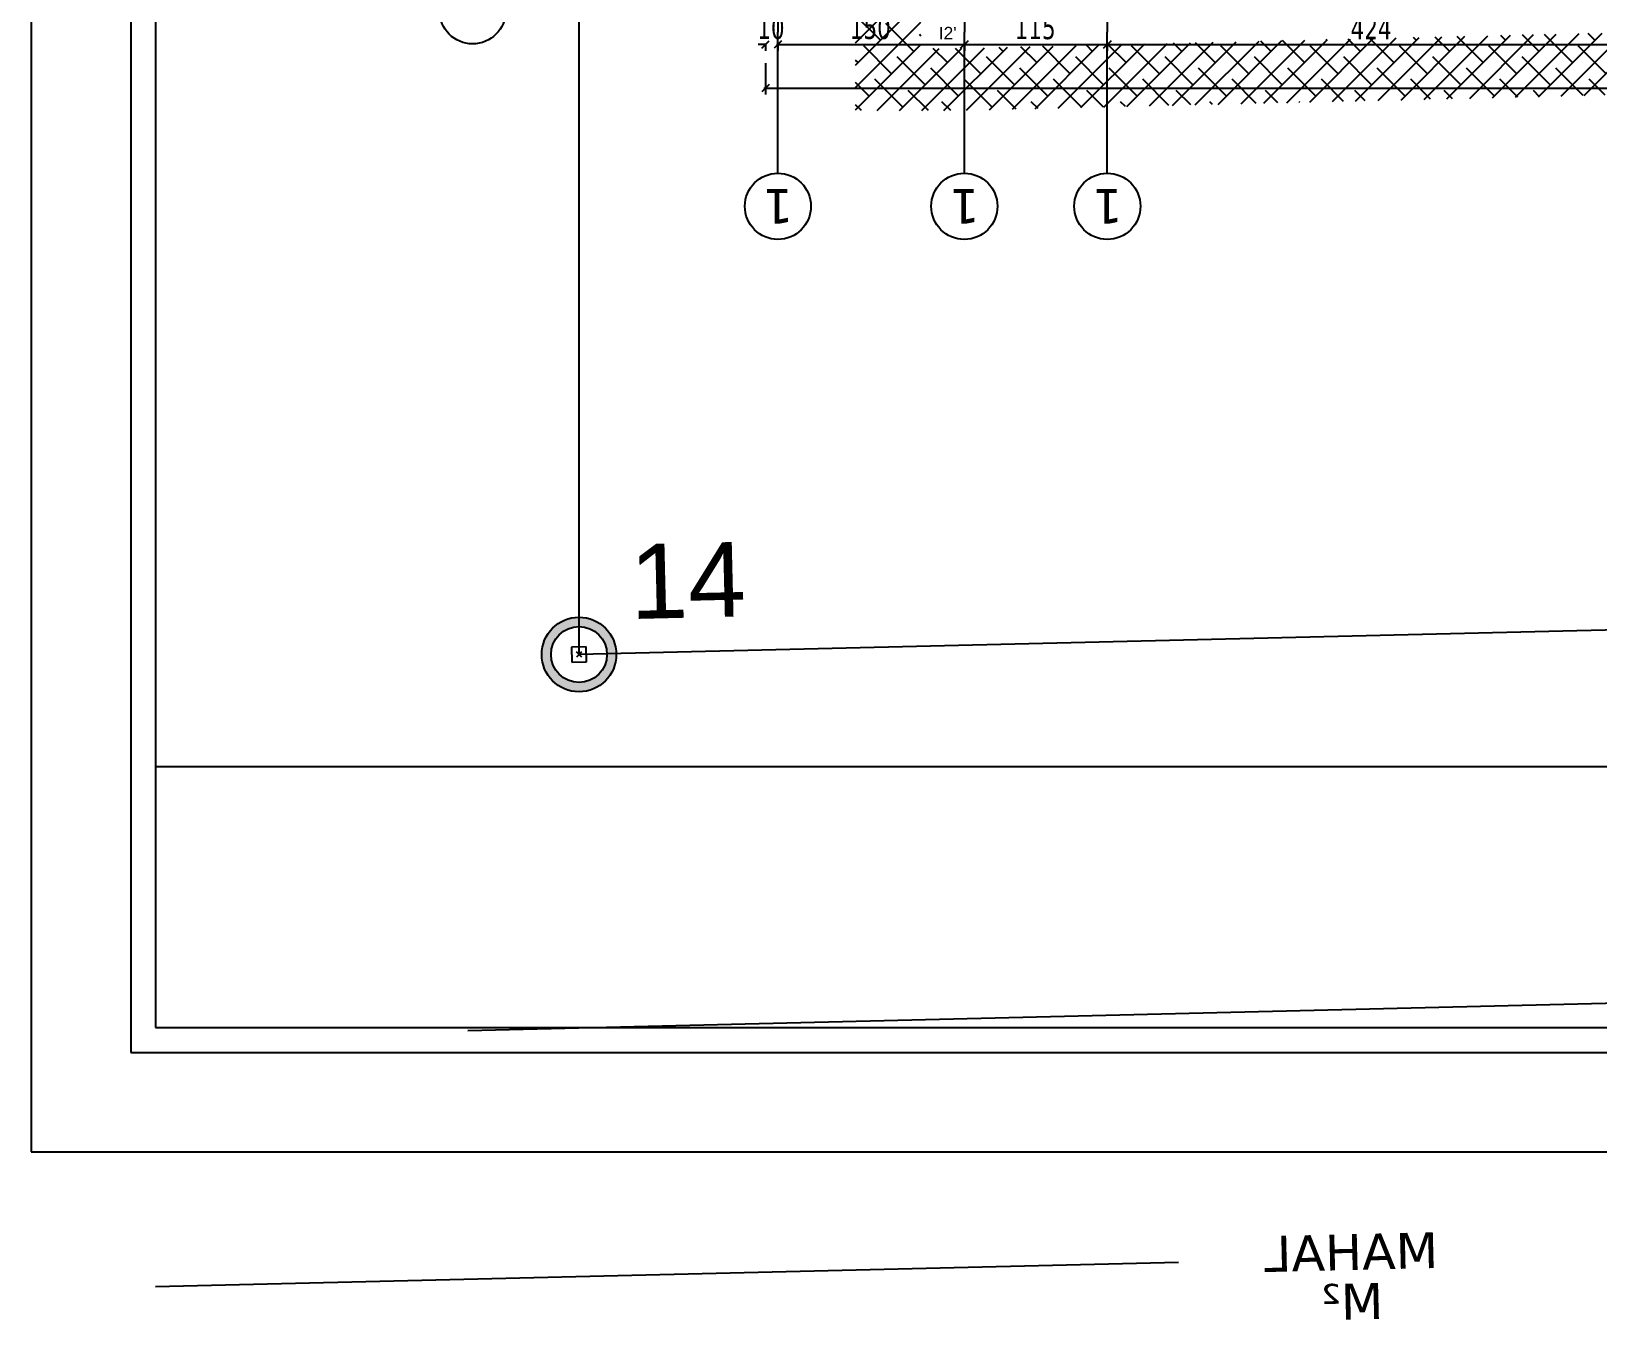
# Model space of a CAD drawing. Header units: millimetres. Extents: x 43168.9 to 43194.6, y -25545.1 to -25543.4.
# Drawn here: x 43168.9159 to 43169.1679, y -25544.997 to -25544.7898 of the extents above; entities that cross this region are included whole.
import ezdxf
from ezdxf.enums import TextEntityAlignment as Align

# ---------------------------------------------------------------- set-up
doc = ezdxf.new("R2010")
doc.units = ezdxf.units.MM
doc.header["$LTSCALE"] = 200
doc.linetypes.add('DASHDOT', pattern=[1, 0.5, -0.25, 0, -0.25])
doc.linetypes.add('DASHDOT2', pattern=[0.5, 0.25, -0.125, 0, -0.125])
for name, color, linetype in [('aks_sgh', 5, 'DASHDOT2'), ('arsasiniri_sgh', 10, 'Continuous'), ('gor-2_sgh', 161, 'Continuous'), ('olcuaks_sgh', 41, 'Continuous'), ('pafta_sgh', 11, 'Continuous'), ('sembol_sgh', 8, 'Continuous'), ('tarama-zemin_sgh', 197, 'Continuous'), ('yapi-yaklasma_sgh', 41, 'DASHDOT')]:
    doc.layers.add(name, color=color, linetype=linetype)
doc.styles.add('1-200', font='arial.ttf', dxfattribs={"height": 60})
doc.styles.add('dim', font='VERDANA.TTF', dxfattribs={"width": 0.7})
doc.styles.add('text1', font='VERDANA.TTF')

msp = doc.modelspace()

# ---------------------------------------------------------------- hatches: boundary and pattern name
h = msp.add_hatch(color=256)
edge = h.paths.add_edge_path()
edge.add_arc((43169.004, -25544.89), 0.006, 0, 360)
edge = h.paths.add_edge_path(flags=16)
edge.add_arc((43169.004, -25544.89), 0.0045, 0, 360)

# ---------------------------------------------------------------- linework, layer by layer
for p, q in [((43169.036, -25544.8126), (43169.036, -25544.78992)), ((43169.066, -25544.8126), (43169.066, -25544.78992)), ((43169.089, -25544.8126), (43169.089, -25544.78992))]:
    msp.add_line(p, q)
at = {"color": 0, "linetype": 'ByBlock', "lineweight": -2}
for p, q in [((43169.0334, -25544.79252), (43169.0346, -25544.79132)), ((43169.0366, -25544.79132), (43169.0354, -25544.79252)), ((43169.0366, -25544.79132), (43169.0354, -25544.79252)), ((43169.0654, -25544.79252), (43169.0666, -25544.79132)), ((43169.0666, -25544.79132), (43169.0654, -25544.79252)), ((43169.0884, -25544.79252), (43169.0896, -25544.79132)), ((43169.0896, -25544.79132), (43169.0884, -25544.79252)), ((43169.0346, -25544.79832), (43169.0334, -25544.79952)), ((43169.00517, -25544.88877), (43169.00277, -25544.88883)), ((43169.00277, -25544.88883), (43169.00283, -25544.89123)), ((43169.00523, -25544.89117), (43169.00517, -25544.88877)), ((43169.00283, -25544.89123), (43169.00523, -25544.89117)), ((43169.00443, -25544.89041), (43169.00357, -25544.88959)), ((43169.00441, -25544.88957), (43169.00359, -25544.89043))]:
    msp.add_line(p, q, dxfattribs=at)
at = {"linetype": 'Continuous'}
for centre in [(43168.98688, -25544.78649), (43169.036, -25544.81792), (43169.066, -25544.81792), (43169.089, -25544.81792)]:
    msp.add_circle(centre, 0.00532, dxfattribs=at)
at = {"color": 0, "linetype": 'Continuous', "lineweight": -2}
for radius in [0.006, 0.0045]:
    msp.add_circle((43169.004, -25544.89), radius, dxfattribs=at)
at = {"layer": 'aks_sgh'}
for p, q in [((43169.036, -25543.74092), (43169.036, -25544.78992)), ((43169.066, -25543.74092), (43169.066, -25544.78992)), ((43169.089, -25543.74092), (43169.089, -25544.78992))]:
    msp.add_line(p, q, dxfattribs=at)
at = {"layer": 'arsasiniri_sgh', "color": 14}
for p, q in [((43169.004, -25544.89), (43169.004, -25543.58847)), ((43169.99697, -25544.86636), (43169.004, -25544.89))]:
    msp.add_line(p, q, dxfattribs=at)
at = {"layer": 'gor-2_sgh'}
msp.add_line((43168.98613, -25544.95044), (43170.07588, -25544.9245), dxfattribs=at)
at = {"layer": 'olcuaks_sgh'}
for p, q in [((43169.034, -25544.79192), (43169.0328, -25544.79192)), ((43169.034, -25544.79192), (43169.034, -25544.79292)), ((43169.03575, -25544.79192), (43169.06625, -25544.79192)), ((43169.036, -25544.79192), (43169.036, -25544.79292)), ((43169.036, -25544.79192), (43169.0372, -25544.79192)), ((43169.036, -25544.79192), (43169.036, -25544.79292)), ((43169.06575, -25544.79192), (43169.08925, -25544.79192)), ((43169.066, -25544.79192), (43169.066, -25544.79292)), ((43169.066, -25544.79192), (43169.066, -25544.79292)), ((43169.08875, -25544.79192), (43169.17413, -25544.79192)), ((43169.089, -25544.79192), (43169.089, -25544.79292)), ((43169.089, -25544.79192), (43169.089, -25544.79292)), ((43169.034, -25544.79492), (43169.034, -25544.79992)), ((43169.03375, -25544.79892), (43169.98613, -25544.79892))]:
    msp.add_line(p, q, dxfattribs=at)
at = {"layer": 'pafta_sgh'}
for p, q in [((43168.91588, -25543.51), (43168.91588, -25544.97)), ((43168.93188, -25543.526), (43168.93188, -25544.954)), ((43168.93588, -25543.53), (43168.93588, -25544.95)), ((43168.93588, -25544.908), (43170.07588, -25544.908)), ((43168.93588, -25544.95), (43170.07588, -25544.95)), ((43168.93188, -25544.954), (43170.07988, -25544.954)), ((43168.91588, -25544.97), (43170.09588, -25544.97))]:
    msp.add_line(p, q, dxfattribs=at)
at = {"layer": 'tarama-zemin_sgh'}
for p, q in [((43169.0485, -25544.79162), (43169.059, -25544.78112)), ((43169.0485, -25544.79521), (43169.059, -25544.78471)), ((43169.05249, -25544.79122), (43169.0485, -25544.78722)), ((43169.0485, -25544.7988), (43169.059, -25544.7883)), ((43169.05788, -25544.79301), (43169.05339, -25544.78852)), ((43169.059, -25544.79054), (43169.05878, -25544.79032)), ((43169.11788, -25544.80127), (43169.12813, -25544.79102)), ((43169.12156, -25544.80118), (43169.1318, -25544.79093)), ((43169.12524, -25544.80109), (43169.13548, -25544.79084)), ((43169.12972, -25544.79301), (43169.12774, -25544.79103)), ((43169.12892, -25544.801), (43169.13916, -25544.79076)), ((43169.13511, -25544.79481), (43169.13125, -25544.79095)), ((43169.1326, -25544.80092), (43169.14284, -25544.79067)), ((43169.13628, -25544.80083), (43169.14652, -25544.79058)), ((43169.1387, -25544.79122), (43169.13827, -25544.79078)), ((43169.13996, -25544.80074), (43169.1502, -25544.7905)), ((43169.14409, -25544.79301), (43169.14177, -25544.7907)), ((43169.14364, -25544.80065), (43169.15388, -25544.79041)), ((43169.14948, -25544.79481), (43169.14528, -25544.79061)), ((43169.14732, -25544.80057), (43169.15756, -25544.79032)), ((43169.15099, -25544.80048), (43169.16124, -25544.79023)), ((43169.15307, -25544.79122), (43169.1523, -25544.79045)), ((43169.15467, -25544.80039), (43169.16492, -25544.79015)), ((43169.15846, -25544.79301), (43169.15581, -25544.79036)), ((43169.15835, -25544.8003), (43169.1686, -25544.79006)), ((43169.16385, -25544.79481), (43169.15936, -25544.79032)), ((43169.16203, -25544.80022), (43169.17228, -25544.78997)), ((43169.16571, -25544.80013), (43169.17596, -25544.78988)), ((43169.16744, -25544.79122), (43169.16634, -25544.79011)), ((43169.0485, -25544.80239), (43169.059, -25544.79189)), ((43169.05429, -25544.79661), (43169.0498, -25544.79212)), ((43169.05195, -25544.80254), (43169.06195, -25544.79254)), ((43169.05554, -25544.80254), (43169.06557, -25544.7925)), ((43169.05913, -25544.80254), (43169.06925, -25544.79242)), ((43169.06327, -25544.79481), (43169.061, -25544.79254)), ((43169.06272, -25544.80254), (43169.07293, -25544.79233)), ((43169.06866, -25544.79661), (43169.06458, -25544.79253)), ((43169.06637, -25544.80249), (43169.07661, -25544.79224)), ((43169.07005, -25544.8024), (43169.08029, -25544.79215)), ((43169.07225, -25544.79301), (43169.0716, -25544.79236)), ((43169.07373, -25544.80231), (43169.08397, -25544.79207)), ((43169.07764, -25544.79481), (43169.07511, -25544.79228)), ((43169.07741, -25544.80223), (43169.08765, -25544.79198)), ((43169.08303, -25544.79661), (43169.07862, -25544.79219)), ((43169.08108, -25544.80214), (43169.09133, -25544.79189)), ((43169.08476, -25544.80205), (43169.09501, -25544.79181)), ((43169.08662, -25544.79301), (43169.08563, -25544.79203)), ((43169.08844, -25544.80196), (43169.09869, -25544.79172)), ((43169.09201, -25544.79481), (43169.08914, -25544.79194)), ((43169.09212, -25544.80188), (43169.10237, -25544.79163)), ((43169.09739, -25544.79661), (43169.0929, -25544.79212)), ((43169.0958, -25544.80179), (43169.10605, -25544.79154)), ((43169.09948, -25544.8017), (43169.10973, -25544.79146)), ((43169.10099, -25544.79301), (43169.09967, -25544.79169)), ((43169.10316, -25544.80161), (43169.11341, -25544.79137)), ((43169.10637, -25544.79481), (43169.10318, -25544.79161)), ((43169.10684, -25544.80153), (43169.11709, -25544.79128)), ((43169.11176, -25544.79661), (43169.10727, -25544.79212)), ((43169.11052, -25544.80144), (43169.12077, -25544.79119)), ((43169.11536, -25544.79301), (43169.1137, -25544.79136)), ((43169.1142, -25544.80135), (43169.12445, -25544.79111)), ((43169.12074, -25544.79481), (43169.11721, -25544.79128)), ((43169.12613, -25544.79661), (43169.12164, -25544.79212)), ((43169.12434, -25544.79122), (43169.12423, -25544.79111)), ((43169.1405, -25544.79661), (43169.13601, -25544.79212)), ((43169.15487, -25544.79661), (43169.15038, -25544.79212)), ((43169.16924, -25544.79661), (43169.16475, -25544.79212)), ((43169.0489, -25544.79481), (43169.0485, -25544.79441)), ((43169.05968, -25544.7984), (43169.05519, -25544.79391)), ((43169.06507, -25544.8002), (43169.06058, -25544.79571)), ((43169.07405, -25544.7984), (43169.06956, -25544.79391)), ((43169.07943, -25544.8002), (43169.07494, -25544.79571)), ((43169.08841, -25544.7984), (43169.08392, -25544.79391)), ((43169.0938, -25544.8002), (43169.08931, -25544.79571)), ((43169.10278, -25544.7984), (43169.09829, -25544.79391)), ((43169.10817, -25544.8002), (43169.10368, -25544.79571)), ((43169.11715, -25544.7984), (43169.11266, -25544.79391)), ((43169.12254, -25544.8002), (43169.11805, -25544.79571)), ((43169.13152, -25544.7984), (43169.12703, -25544.79391)), ((43169.13691, -25544.8002), (43169.13242, -25544.79571)), ((43169.14589, -25544.7984), (43169.1414, -25544.79391)), ((43169.15128, -25544.8002), (43169.14679, -25544.79571)), ((43169.16026, -25544.7984), (43169.15577, -25544.79391)), ((43169.16558, -25544.80013), (43169.16115, -25544.79571)), ((43169.0507, -25544.8002), (43169.0485, -25544.798)), ((43169.05609, -25544.80199), (43169.0516, -25544.7975)), ((43169.07045, -25544.80199), (43169.06596, -25544.7975)), ((43169.08482, -25544.80199), (43169.08033, -25544.7975)), ((43169.09891, -25544.80172), (43169.0947, -25544.7975)), ((43169.11295, -25544.80138), (43169.10907, -25544.7975)), ((43169.12698, -25544.80105), (43169.12344, -25544.7975)), ((43169.14102, -25544.80072), (43169.13781, -25544.7975)), ((43169.15505, -25544.80038), (43169.15217, -25544.7975)), ((43169.16909, -25544.80005), (43169.16654, -25544.7975)), ((43169.06022, -25544.80254), (43169.05698, -25544.7993)), ((43169.06382, -25544.80254), (43169.06237, -25544.8011)), ((43169.07435, -25544.8023), (43169.07135, -25544.7993)), ((43169.07786, -25544.80222), (43169.07674, -25544.8011)), ((43169.08839, -25544.80197), (43169.08572, -25544.7993)), ((43169.0919, -25544.80188), (43169.09111, -25544.8011)), ((43169.10242, -25544.80163), (43169.10009, -25544.7993)), ((43169.10593, -25544.80155), (43169.10548, -25544.8011)), ((43169.11646, -25544.8013), (43169.11446, -25544.7993)), ((43169.11997, -25544.80122), (43169.11985, -25544.8011)), ((43169.13049, -25544.80097), (43169.12883, -25544.7993)), ((43169.14453, -25544.80063), (43169.14319, -25544.7993)), ((43169.15856, -25544.8003), (43169.15756, -25544.7993)), ((43169.04945, -25544.80254), (43169.0485, -25544.80159))]:
    msp.add_line(p, q, dxfattribs=at)
at = {"layer": 'yapi-yaklasma_sgh', "color": 40}
msp.add_line((43168.93588, -25544.99165), (43169.10044, -25544.98773), dxfattribs=at)

# ---------------------------------------------------------------- texts
at = {"linetype": 'Continuous', "style": 'text1'}
for p in [(43169.036, -25544.81792), (43169.066, -25544.81792), (43169.089, -25544.81792)]:
    msp.add_attdef('1', text='', height=0.0056, rotation=180, dxfattribs=at).set_placement(p, align=Align.MIDDLE)
at = {"color": 7, "style": 'text1', "text_generation_flag": 4}
for tag, text, height, p in [('MAHAL', '', 0.00577, (43169.12821, -25544.9861)), ('M²', 'm²', 0.005769, (43169.1284, -25544.994))]:
    msp.add_attdef(tag, text=text, height=height, rotation=181.3638, dxfattribs=at).set_placement(p, align=Align.MIDDLE)
at = {"layer": 'aks_sgh', "style": '1-200'}
msp.add_text("I2'", height=0.002, rotation=0, dxfattribs=at).set_placement((43169.06188, -25544.79107))
at = {"layer": 'olcuaks_sgh', "color": 2, "style": 'dim', "width": 0.7}
for s, p in [('10', (43169.03268, -25544.79101)), ('150', (43169.04757, -25544.79101)), ('115', (43169.07408, -25544.79104)), ('424', (43169.12815, -25544.79108))]:
    msp.add_text(s, height=0.0036, dxfattribs=at).set_placement(p)
at = {"layer": 'sembol_sgh', "color": 1, "ltscale": 50, "style": '1-200'}
msp.add_text('14', height=0.012, rotation=1.3638, dxfattribs=at).set_placement((43169.01233, -25544.8843))

doc.saveas('drawing.dxf')
